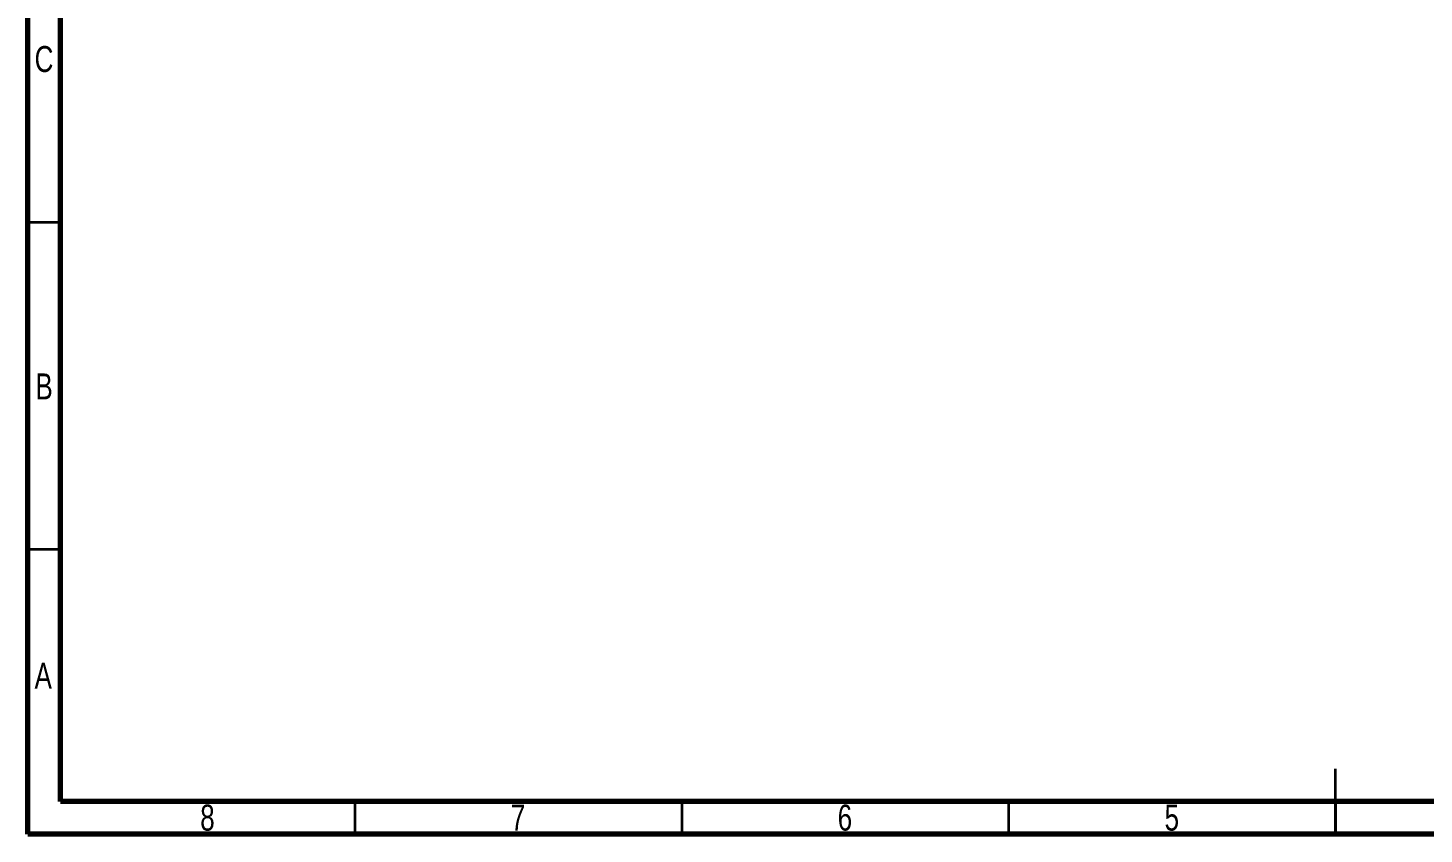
# Model space of a CAD drawing. Header units: millimetres. Extents: x 15 to 415, y 5 to 292.
# Drawn here: x 15 to 228.5, y 5 to 128.3 of the extents above; entities that cross this region are included whole.
import ezdxf

# ---------------------------------------------------------------- set-up
doc = ezdxf.new("R2010")
doc.units = ezdxf.units.MM
doc.layers.get('0').update_dxf_attribs({"lineweight": 5})
doc.styles.add('SLDTEXTSTYLE0', font='TXT', dxfattribs={"width": 0.75})

msp = doc.modelspace()

# ---------------------------------------------------------------- linework, layer by layer
at = {"color": 7, "linetype": 'Continuous', "lineweight": 70}
for p, q in [((15, 5), (15, 292)), ((20, 10), (20, 287)), ((410, 10), (20, 10)), ((415, 5), (15, 5))]:
    msp.add_line(p, q, dxfattribs=at)
at = {"color": 7, "linetype": 'Continuous', "lineweight": 35}
for p, q in [((20, 98.5), (15, 98.5)), ((20, 48.5), (15, 48.5)), ((215, 5), (215, 15)), ((65, 10), (65, 5)), ((115, 10), (115, 5)), ((165, 10), (165, 5)), ((215, 10), (215, 5))]:
    msp.add_line(p, q, dxfattribs=at)

# ---------------------------------------------------------------- texts
at = {"color": 7, "linetype": 'Continuous', "lineweight": 0, "char_height": 3.97, "attachment_point": 2, "style": 'SLDTEXTSTYLE0'}
for s, insert in [('C', (17.46, 125.5)), ('B', (17.47, 75.44)), ('A', (17.34, 31.19)), ('8', (42.46, 9.5)), ('7', (89.96, 9.5)), ('6', (139.96, 9.5)), ('5', (189.96, 9.5))]:
    msp.add_mtext(s, dxfattribs=dict(at, insert=insert))

doc.saveas('drawing.dxf')
